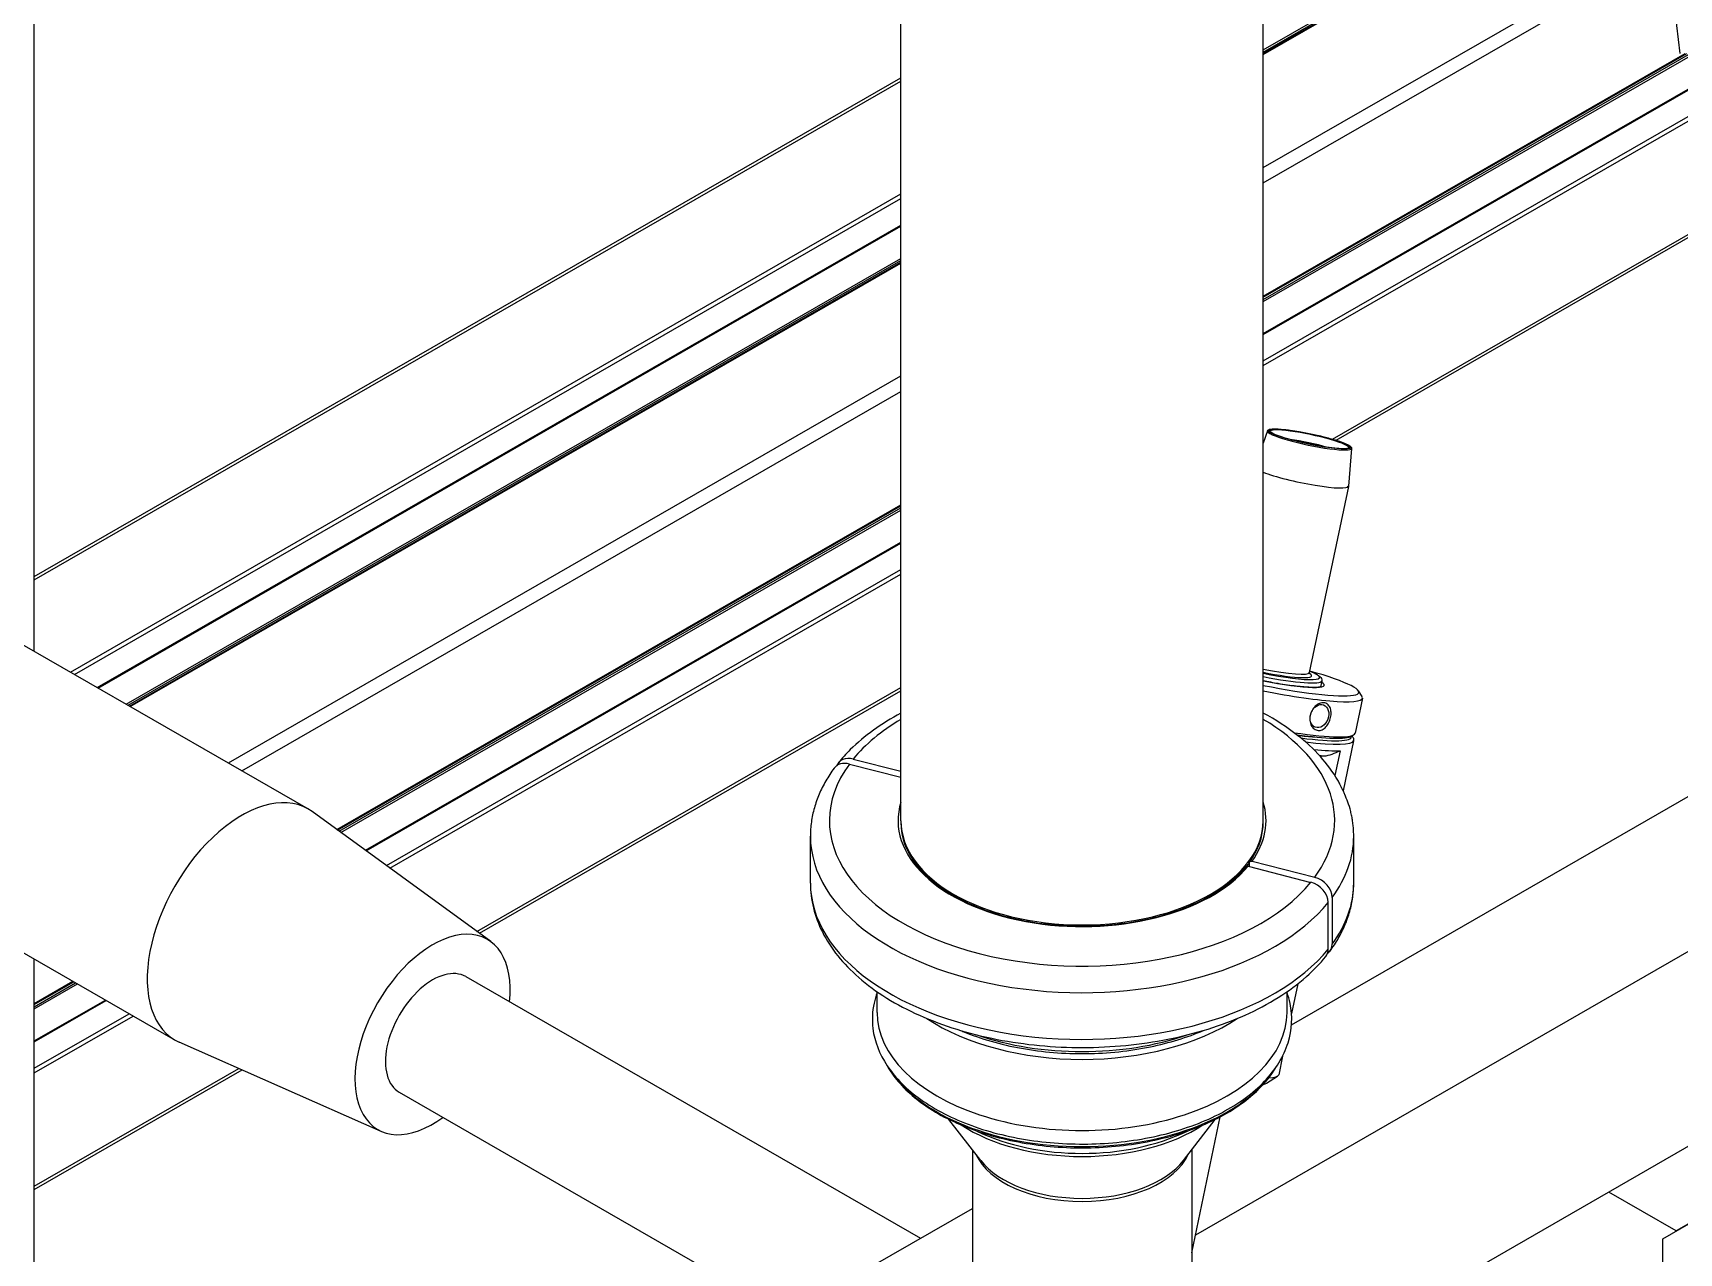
# Model space of a CAD drawing. Header units: millimetres. Extents: x 0 to 7722, y 0 to 5460.
# Drawn here: x 4651.7 to 4824.4, y 3889.7 to 4017.8 of the extents above; entities that cross this region are included whole.
import ezdxf

# ---------------------------------------------------------------- set-up
doc = ezdxf.new("R2010")
doc.units = ezdxf.units.MM
doc.header["$LTSCALE"] = 5
doc.layers.get('0').update_dxf_attribs({"linetype": 'CONTINUOUS'})

# ---------------------------------------------------------------- blocks, each defined once
blk = doc.blocks.new('RWFWFWEWEFWEFWEF')
for p, q in [((141.36, 318.65), (141.36, 1141.05)), ((232.27, 300.87), (232.27, 406.47)), ((270.27, 300.87), (270.27, 406.47)), ((270.27, 381.78), (311.22, 405.36)), ((270.27, 381.54), (311.22, 405.12)), ((270.27, 381.39), (311.22, 404.97)), ((270.27, 381.28), (311.22, 404.87)), ((270.27, 369.44), (312.51, 393.76)), ((270.27, 367.8), (312.69, 392.23)), ((314.01, 381.38), (312.69, 392.29)), ((277.53, 340.92), (355.72, 385.94)), ((277.91, 340.8), (356.35, 385.97)), ((270.27, 348.63), (328.11, 381.94)), ((270.27, 349.12), (327.2, 381.91)), ((270.27, 351.89), (322.03, 381.7)), ((270.27, 351.99), (321.84, 381.69)), ((270.27, 355.35), (315.58, 381.44)), ((270.27, 355.58), (315.14, 381.42)), ((270.27, 355.91), (314.53, 381.4)), ((270.27, 355.81), (314.72, 381.4)), ((141.36, 326.49), (232.27, 378.84)), ((141.36, 326.15), (232.27, 378.5)), ((145.14, 316.47), (232.27, 366.65)), ((145.56, 316.23), (232.27, 366.16)), ((147.97, 314.84), (232.27, 363.38)), ((148.06, 314.79), (232.27, 363.28)), ((151, 313.1), (232.27, 359.89)), ((151.21, 312.98), (232.27, 359.66)), ((151.34, 312.9), (232.27, 359.5)), ((151.43, 312.85), (232.27, 359.4)), ((161.72, 306.93), (232.27, 347.55)), ((163.13, 306.11), (232.27, 345.92)), ((270.71, 341.79), (270.27, 340.5)), ((279.54, 339.94), (279.21, 335.97)), ((279.21, 335.96), (275.11, 316.41)), ((173.09, 299.95), (232.27, 334.03)), ((173.17, 299.89), (232.27, 333.92)), ((173.35, 299.77), (232.27, 333.7)), ((173.52, 299.64), (232.27, 333.46)), ((176.1, 297.76), (232.27, 330.11)), ((176.17, 297.71), (232.27, 330.01)), ((178.3, 296.16), (232.27, 327.24)), ((178.67, 295.89), (232.27, 326.75)), ((131.08, 324.57), (170.09, 302.1)), ((187.79, 289.24), (232.27, 314.85)), ((188.05, 289.05), (232.27, 314.51)), ((276.41, 315.53), (276.28, 314.91)), ((280.24, 314.49), (280.63, 313.92)), ((280.68, 313.73), (279.91, 310.04)), ((273.25, 279.46), (328.1, 311.05)), ((279.75, 309.26), (278.65, 304.02)), ((279.55, 309.73), (279.79, 309.88)), ((276.23, 307.65), (276.69, 307.67)), ((278.34, 308.21), (277.8, 305.62)), ((226.86, 306.81), (232.27, 305.43)), ((227.27, 307.34), (232.27, 306.06)), ((189.24, 288.19), (170.51, 301.83)), ((117.11, 300.3), (156.12, 277.84)), ((222.77, 294.33), (222.77, 299.23)), ((279.77, 294.33), (279.77, 299.23)), ((268.69, 296.09), (275.27, 294.4)), ((268.82, 296.05), (268.82, 296.44)), ((269.1, 296.61), (275.68, 294.93)), ((277.1, 287.39), (277.1, 292.3)), ((277.5, 292.82), (277.5, 287.92)), ((317.49, 288.65), (263.16, 257.36)), ((277.04, 286.99), (277.08, 286.98)), ((141.36, 131.62), (141.36, 286.34)), ((141.36, 281.68), (145.41, 284.01)), ((141.36, 281.57), (145.5, 283.96)), ((141.36, 281.35), (145.69, 283.84)), ((141.36, 281.11), (145.9, 283.73)), ((186.63, 284.5), (234.31, 257.04)), ((273.89, 283.75), (273.24, 280.65)), ((141.36, 277.76), (148.81, 282.05)), ((141.36, 277.66), (148.9, 282)), ((229.77, 280.73), (229.77, 282.92)), ((272.77, 280.73), (272.77, 282.92)), ((141.36, 274.89), (151.3, 280.61)), ((141.36, 274.4), (151.73, 280.37)), ((177.76, 268.26), (156.57, 277.61)), ((141.36, 262.5), (162.81, 274.86)), ((141.36, 262.16), (163.15, 274.71)), ((272.3, 276.15), (271.9, 274.21)), ((270.61, 273.31), (271.78, 274.06)), ((179.65, 272.37), (225.57, 245.92)), ((240.64, 265.2), (237.3, 269.52)), ((261.9, 265.2), (265.24, 269.52)), ((262.77, 255.51), (265.76, 269.79)), ((261.95, 236.23), (317.49, 268.21)), ((239.77, 266.33), (239.77, 250.51)), ((262.77, 266.33), (262.77, 250.51)), ((312.19, 257), (322.79, 263.11)), ((322.79, 263.11), (313.6, 257.81)), ((313.6, 257.81), (306.52, 261.89)), ((229.1, 254.04), (239.77, 260.18)), ((312.19, 248.86), (312.19, 257))]:
    blk.add_line(p, q)
for centre, major_axis, ratio in [((275.14, 340.94), (-4.32, 0.9), 0.125265), ((275.14, 340.94), (-4.23, 0.89), 0.125265), ((276.17, 311.85), (0.43, 1.17), 0.755307)]:
    blk.add_ellipse(centre, major_axis=major_axis, ratio=ratio)
for centre, major_axis, ratio, start_param, end_param in [((275.12, 340.87), (-4.14, 0.87), 0.125265, 3.112079, 6.312699), ((275.12, 340.85), (4.42, -0.92), 0.125265, 3.126089, 6.298689), ((274.95, 340.04), (3.92, -0.82), 0.125265, 1.045626, 2.095967), ((274.95, 340.02), (3.92, -0.82), 0.125265, 1.102532, 2.03906), ((274.31, 336.98), (4.89, -1.02), 0.125265, 3.766723, 6.298689), ((270.22, 317.44), (4.89, -1.02), 0.125265, 4.748663, 6.283185), ((270.02, 316.47), (10.28, -2.15), 0.125265, 4.763179, 7.357664), ((270.16, 317.15), (6.02, -1.26), 0.125265, 4.756915, 6.904682), ((270.16, 317.15), (5.19, -1.09), 0.125265, 4.75985, 6.611399), ((270.1, 316.86), (6.31, -1.32), 0.125265, 4.765725, 6.283185), ((270.02, 316.47), (6.66, -1.39), 0.125265, 4.776552, 6.605422), ((269.91, 315.98), (10.77, -2.25), 0.125265, 4.771506, 6.409783), ((269.95, 316.18), (6.36, -1.33), 0.125265, 0.084704, 0.124114), ((251.27, 300.87), (-26.5, 0), 0.575862, 5.511851, 5.845511), ((251.27, 300.87), (26.5, 0), 0.575862, 5.883249, 7.05452), ((269.14, 312.29), (10.77, -2.25), 0.125265, 5.157293, 6.283185), ((269.1, 312.1), (10.57, -2.21), 0.125265, 5.198787, 6.156587), ((269.04, 311.81), (-8.91, 1.87), 0.125265, 2.170405, 2.431702), ((269.04, 311.81), (10.47, -2.19), 0.125265, 5.256636, 6.351987), ((268.98, 311.51), (10.77, -2.25), 0.125265, 5.299283, 6.283185), ((227.27, 305.7), (-1.58, 1.22), 0.746816, 5.235764, 6.507459), ((268.84, 310.83), (-10.77, 2.25), 0.125265, 2.271266, 2.677696), ((268.73, 310.35), (-11.26, 2.36), 0.125265, 2.318981, 2.381734), ((251.27, 300.87), (-26.5, 0), 0.575862, 5.883249, 8.987103), ((226.86, 305.18), (1.58, -1.22), 0.746816, 2.094172, 3.158817), ((163.11, 289.97), (6.99, 12.13), 0.578093, 6.221162, 9.486801), ((251.27, 300.87), (-19.3, 0), 0.575862, 6.106638, 8.980063), ((251.27, 300.87), (19.3, 0), 0.575862, 5.890289, 6.459733), ((251.27, 300.87), (19, 0), 0.575862, 3.141593, 6.283185), ((251.27, 299.23), (-28.5, 0), 0.575862, 0, 2.705242), ((251.27, 299.23), (28.5, 0), 0.575862, 5.881924, 6.283185), ((251.27, 300.62), (19, 0), 0.575862, 5.856127, 5.890699), ((251.27, 294.33), (-28.5, 0), 0.575862, 0, 2.705242), ((275.27, 292.77), (1.58, -1.22), 0.746844, 0.523339, 2.094113), ((275.68, 293.29), (-1.58, 1.22), 0.746844, 3.664932, 5.235706), ((251.27, 294.33), (28.5, 0), 0.575862, 5.881924, 6.283185), ((183.14, 278.43), (5.75, 9.98), 0.578093, 5.365397, 10.342567), ((275.27, 287.86), (1.58, -1.22), 0.746891, 6.266117, 6.806772), ((275.68, 288.39), (1.58, -1.22), 0.746891, 6.108419, 6.806772), ((183.14, 278.43), (3.49, 6.07), 0.578093, 0, 3.141593), ((251.27, 280.73), (-21.5, 0), 0.575862, 0, 3.141593), ((251.27, 288.2), (21.5, 0), 0.575862, 3.853588, 5.57119), ((251.27, 289.02), (21.5, 0), 0.575862, 4.172995, 5.251783), ((251.27, 279.04), (-21.5, 0), 0.575862, 0.356033, 2.78556), ((261.41, 275.39), (9.3, -1.95), 0.125265, 6.006388, 6.156587), ((261.62, 276.36), (10.28, -2.15), 0.125265, 5.854973, 6.283185), ((251.27, 275.34), (-16.87, 0), 0.575862, 0.720228, 2.421365), ((251.27, 275.74), (-17, 0), 0.575862, 0.863575, 2.278017), ((251.27, 267.52), (11.5, 0), 0.575862, 3.396191, 6.028587), ((251.27, 267.93), (-11.63, 0), 0.575862, 0.418809, 2.722784)]:
    blk.add_ellipse(centre, major_axis=major_axis, ratio=ratio, start_param=start_param, end_param=end_param)
for points, knots in [([(270.71, 341.79), (270.73, 341.84), (270.78, 341.88), (270.95, 341.97), (271.14, 341.99), (271.67, 342), (271.98, 341.98), (272.71, 341.91), (273.12, 341.86), (273.98, 341.72), (274.44, 341.64), (275.37, 341.46), (275.83, 341.36), (276.73, 341.14), (277.16, 341.03), (277.93, 340.8), (278.28, 340.69), (278.85, 340.47), (279.08, 340.37), (279.42, 340.17), (279.55, 340.09), (279.54, 339.94)], [0.10531, 0.10531, 0.10531, 0.10531, 0.243469, 0.243469, 0.604196, 0.604196, 0.935784, 0.935784, 1.258733, 1.258733, 1.580041, 1.580041, 1.90095, 1.90095, 2.221977, 2.221977, 2.543828, 2.543828, 2.869045, 2.869045, 3.215896, 3.215896, 3.215896, 3.215896]), ([(279.26, 339.98), (279.26, 339.98), (279.18, 339.94), (278.89, 339.91), (278.69, 339.9), (278.16, 339.92), (277.83, 339.95), (277.09, 340.04), (276.68, 340.1), (275.81, 340.25), (275.36, 340.34), (274.46, 340.53), (274.02, 340.63), (273.18, 340.85), (272.79, 340.96), (272.1, 341.17), (271.81, 341.28), (271.34, 341.47), (271.17, 341.56), (271.01, 341.68), (270.98, 341.72), (270.98, 341.72)], [3.299977, 3.299977, 3.299977, 3.299977, 3.586792, 3.586792, 3.879645, 3.879645, 4.19353, 4.19353, 4.511405, 4.511405, 4.830289, 4.830289, 5.149376, 5.149376, 5.468163, 5.468163, 5.785669, 5.785669, 6.097713, 6.097713, 6.304414, 6.304414, 6.304414, 6.304414]), ([(275.13, 316.27), (275.13, 316.27), (275.11, 316.31), (275.11, 316.39), (275.11, 316.4), (275.11, 316.41)], [3.084052, 3.084052, 3.084052, 3.084052, 3.2081964, 3.2081964, 3.2313993, 3.2313993, 3.2313993, 3.2313993]), ([(275.15, 316.57), (275.28, 316.52), (275.4, 316.47), (275.85, 316.26), (276.09, 316.14), (276.35, 315.87), (276.45, 315.72), (276.41, 315.53)], [2.5960066, 2.5960066, 2.5960066, 2.5960066, 2.7059702, 2.7059702, 3.0501585, 3.0501585, 3.2313993, 3.2313993, 3.2313993, 3.2313993]), ([(276.37, 314.94), (276.37, 314.94), (276.37, 314.94), (276.32, 314.92), (276.22, 314.89), (275.87, 314.85), (275.57, 314.84), (274.79, 314.88), (274.29, 314.92), (273.16, 315.05), (272.52, 315.14), (271.34, 315.34), (270.8, 315.44), (270.27, 315.55)], [3.35749, 3.35749, 3.35749, 3.35749, 3.411176, 3.411176, 3.597156, 3.597156, 3.871054, 3.871054, 4.179092, 4.179092, 4.494884, 4.494884, 4.737749, 4.737749, 4.737749, 4.737749]), ([(276.63, 313.25), (276.49, 313.26), (276.33, 313.24), (276.02, 313.11), (275.86, 313.01), (275.61, 312.77), (275.49, 312.62), (275.3, 312.28), (275.23, 312.1), (275.16, 311.75), (275.15, 311.55), (275.19, 311.19), (275.24, 311.01), (275.38, 310.73), (275.49, 310.6), (275.74, 310.41), (275.88, 310.35), (276.02, 310.34)], [-0.6583986, -0.6583986, -0.6583986, -0.6583986, -0.603135, -0.603135, -0.5478714, -0.5478714, -0.4934019, -0.4934019, -0.4389324, -0.4389324, -0.3844629, -0.3844629, -0.3299934, -0.3299934, -0.2747298, -0.2747298, -0.2194662, -0.2194662, -0.2194662, -0.2194662]), ([(276.02, 310.34), (276.16, 310.32), (276.31, 310.35), (276.6, 310.48), (276.74, 310.59), (276.97, 310.84), (277.08, 311), (277.24, 311.34), (277.31, 311.53), (277.34, 311.71), (277.38, 311.88), (277.4, 312.07), (277.38, 312.43), (277.34, 312.6), (277.22, 312.88), (277.13, 313), (276.91, 313.18), (276.77, 313.24), (276.63, 313.25)], [-0.2194662, -0.2194662, -0.2194662, -0.2194662, -0.1642026, -0.1642026, -0.108939, -0.108939, -0.0544695, -0.0544695, 0, 0, 0, 0.0544695, 0.0544695, 0.108939, 0.108939, 0.1642026, 0.1642026, 0.2194662, 0.2194662, 0.2194662, 0.2194662]), ([(232.27, 312.17), (230.22, 311.07), (228.42, 309.78), (226.51, 307.88), (226.09, 307.42), (225.7, 306.95)], [5.3920756, 5.3920756, 5.3920756, 5.3920756, 5.6863015, 5.6863015, 5.776771, 5.776771, 5.776771, 5.776771]), ([(278.1, 305.12), (277.09, 306.86), (275.65, 308.44), (272.79, 310.68), (271.58, 311.46), (270.27, 312.17)], [3.3970639, 3.3970639, 3.3970639, 3.3970639, 3.703989, 3.703989, 3.8929292, 3.8929292, 3.8929292, 3.8929292]), ([(279.59, 309.76), (279.61, 309.73), (279.63, 309.7), (279.72, 309.57), (279.78, 309.42), (279.75, 309.26)], [3.0697388, 3.0697388, 3.0697388, 3.0697388, 3.1029626, 3.1029626, 3.2313993, 3.2313993, 3.2313993, 3.2313993]), ([(225.26, 306.38), (224.94, 305.95), (224.65, 305.5), (224.13, 304.59), (223.89, 304.13), (223.49, 303.18), (223.32, 302.7), (223.05, 301.73), (222.94, 301.23), (222.8, 300.24), (222.77, 299.74), (222.77, 299.23)], [5.8121936, 5.8121936, 5.8121936, 5.8121936, 5.8924146, 5.8924146, 5.9726357, 5.9726357, 6.0528567, 6.0528567, 6.1330777, 6.1330777, 6.2132987, 6.2132987, 6.2132987, 6.2132987]), ([(279.45, 301.85), (279.37, 302.19), (279.26, 302.51), (279.04, 303.11), (278.93, 303.37), (278.78, 303.73), (278.73, 303.85), (278.65, 304.01), (278.62, 304.07), (278.58, 304.18), (278.56, 304.22), (278.51, 304.32), (278.48, 304.38), (278.42, 304.52), (278.37, 304.61), (278.25, 304.85), (278.18, 305), (278.1, 305.12)], [-0.5740388, -0.5740388, -0.5740388, -0.5740388, -0.4853716, -0.4853716, -0.4051357, -0.4051357, -0.3668852, -0.3668852, -0.3457643, -0.3457643, -0.3278102, -0.3278102, -0.3062777, -0.3062777, -0.2680973, -0.2680973, -0.1982289, -0.1982289, -0.1982289, -0.1982289]), ([(232.27, 300.62), (232.27, 299.46), (232.6, 298.29), (233.92, 296.08), (234.88, 295.04), (237.33, 293.2), (238.81, 292.39), (242.14, 291.08), (243.99, 290.57), (247.88, 289.92), (249.91, 289.78), (253.97, 289.86), (255.98, 290.09), (259.78, 290.89), (261.56, 291.47), (264.72, 292.91), (266.09, 293.78), (267.66, 295.15), (268.09, 295.59), (268.46, 296.03)], [6.213299, 6.213299, 6.213299, 6.213299, 6.5439, 6.5439, 6.866227, 6.866227, 7.183782, 7.183782, 7.501248, 7.501248, 7.819171, 7.819171, 8.137245, 8.137245, 8.455085, 8.455085, 8.772456, 8.772456, 8.909828, 8.909828, 8.909828, 8.909828]), ([(268.86, 296.55), (269.04, 296.81), (269.21, 297.07), (269.51, 297.61), (269.65, 297.87), (269.87, 298.42), (269.97, 298.69), (270.12, 299.24), (270.17, 299.52), (270.25, 300.07), (270.27, 300.35), (270.27, 300.62)], [2.679169, 2.679169, 2.679169, 2.679169, 2.7576764, 2.7576764, 2.8361838, 2.8361838, 2.9146912, 2.9146912, 2.9931986, 2.9931986, 3.0717061, 3.0717061, 3.0717061, 3.0717061]), ([(279.77, 299.23), (279.77, 299.41), (279.76, 299.59), (279.75, 299.94), (279.73, 300.11), (279.7, 300.46), (279.68, 300.64), (279.63, 300.99), (279.6, 301.16), (279.53, 301.51), (279.49, 301.68), (279.45, 301.85)], [3.0717061, 3.0717061, 3.0717061, 3.0717061, 3.0998332, 3.0998332, 3.1279604, 3.1279604, 3.1560876, 3.1560876, 3.1842148, 3.1842148, 3.212342, 3.212342, 3.212342, 3.212342]), ([(268.69, 296.09), (268.66, 296.1), (268.62, 296.1), (268.55, 296.09), (268.52, 296.08), (268.48, 296.06), (268.47, 296.04), (268.46, 296.03)], [0.04443624, 0.04443624, 0.04443624, 0.04443624, 0.05554841, 0.05554841, 0.06665871, 0.06665871, 0.07332396, 0.07332396, 0.07332396, 0.07332396]), ([(268.82, 296.44), (268.82, 296.47), (268.83, 296.5), (268.86, 296.55), (268.88, 296.58), (268.93, 296.61), (268.96, 296.62), (269.02, 296.63), (269.06, 296.62), (269.1, 296.61)], [-0.08887268, -0.08887268, -0.08887268, -0.08887268, -0.07776667, -0.07776667, -0.06665871, -0.06665871, -0.05554841, -0.05554841, -0.04443624, -0.04443624, -0.04443624, -0.04443624]), ([(222.77, 294.33), (222.77, 292.57), (223.21, 290.82), (224.9, 287.44), (226.21, 285.84), (229.61, 282.87), (231.78, 281.53), (236.69, 279.34), (239.45, 278.49), (245.25, 277.35), (248.3, 277.06), (254.37, 277.07), (257.4, 277.37), (263.17, 278.51), (265.91, 279.36), (270.84, 281.57), (273.02, 282.93), (275.55, 285.17), (276.24, 285.88), (276.84, 286.62)], [6.213299, 6.213299, 6.213299, 6.213299, 6.495034, 6.495034, 6.797074, 6.797074, 7.124629, 7.124629, 7.45657, 7.45657, 7.786581, 7.786581, 8.115678, 8.115678, 8.445711, 8.445711, 8.77766, 8.77766, 8.918364, 8.918364, 8.918364, 8.918364]), ([(277.28, 287.19), (277.59, 287.62), (277.89, 288.06), (278.41, 288.97), (278.64, 289.44), (279.05, 290.38), (279.22, 290.86), (279.49, 291.84), (279.59, 292.33), (279.73, 293.33), (279.77, 293.83), (279.77, 294.33)], [2.670601, 2.670601, 2.670601, 2.670601, 2.750822, 2.750822, 2.831043, 2.831043, 2.911264, 2.911264, 2.991485, 2.991485, 3.0717061, 3.0717061, 3.0717061, 3.0717061]), ([(229.77, 282.83), (229.64, 282.46), (229.53, 282.1), (229.26, 280.84), (229.22, 279.95), (229.33, 279.06)], [6.0081224, 6.0081224, 6.0081224, 6.0081224, 6.0896049, 6.0896049, 6.2831853, 6.2831853, 6.2831853, 6.2831853]), ([(229.33, 279.06), (229.49, 277.7), (230.01, 276.38), (231.68, 273.85), (232.89, 272.65), (235.88, 270.52), (237.69, 269.6), (241.7, 268.13), (243.91, 267.6), (248.48, 266.96), (250.85, 266.86), (255.52, 267.1), (257.83, 267.44), (262.14, 268.53), (264.16, 269.29), (267.69, 271.16), (269.22, 272.27), (271.58, 274.75), (272.43, 276.12), (273.31, 278.92), (273.38, 280.33), (273.01, 282.08), (272.9, 282.46), (272.77, 282.83)], [0, 0, 0, 0, 0.29491, 0.29491, 0.609616, 0.609616, 0.936612, 0.936612, 1.26396, 1.26396, 1.590061, 1.590061, 1.915892, 1.915892, 2.242604, 2.242604, 2.570397, 2.570397, 2.892813, 2.892813, 3.193485, 3.193485, 3.276882, 3.276882, 3.276882, 3.276882]), ([(238.53, 278.86), (238.61, 278.82), (238.68, 278.79), (240.64, 277.98), (242.72, 277.37), (247.11, 276.59), (249.41, 276.4), (253.99, 276.45), (256.28, 276.69), (260.42, 277.55), (262.31, 278.13), (264.01, 278.86)], [7.144136, 7.144136, 7.144136, 7.144136, 7.157545, 7.157545, 7.481392, 7.481392, 7.804565, 7.804565, 8.127479, 8.127479, 8.424054, 8.424054, 8.424054, 8.424054]), ([(230.87, 275.07), (231.58, 273.83), (232.62, 272.67), (235.3, 270.55), (236.96, 269.6), (240.71, 268.06), (242.8, 267.46), (247.19, 266.69), (249.49, 266.5), (254.07, 266.57), (256.35, 266.81), (260.67, 267.71), (262.71, 268.36), (266.33, 270), (267.91, 271), (270.23, 273.03), (271.06, 274.02), (271.66, 275.07)], [6.531595, 6.531595, 6.531595, 6.531595, 6.841902, 6.841902, 7.163893, 7.163893, 7.486186, 7.486186, 7.808073, 7.808073, 8.12981, 8.12981, 8.451747, 8.451747, 8.77409, 8.77409, 9.036595, 9.036595, 9.036595, 9.036595])]:
    blk.add_open_spline(points, degree=3, knots=knots)
for points in [[(276.69, 307.67), (277.18, 307.69), (277.81, 307.98), (278.34, 308.21)], [(232.27, 300.75), (232.27, 300.71), (232.27, 300.67), (232.27, 300.62)], [(270.27, 300.62), (270.27, 300.67), (270.27, 300.71), (270.27, 300.75)]]:
    blk.add_open_spline(points, degree=3)

msp = doc.modelspace()

# ---------------------------------------------------------------- block references
msp.add_blockref('RWFWFWEWEFWEFWEF', (4510.5, 3634.26))

doc.saveas('drawing.dxf')
